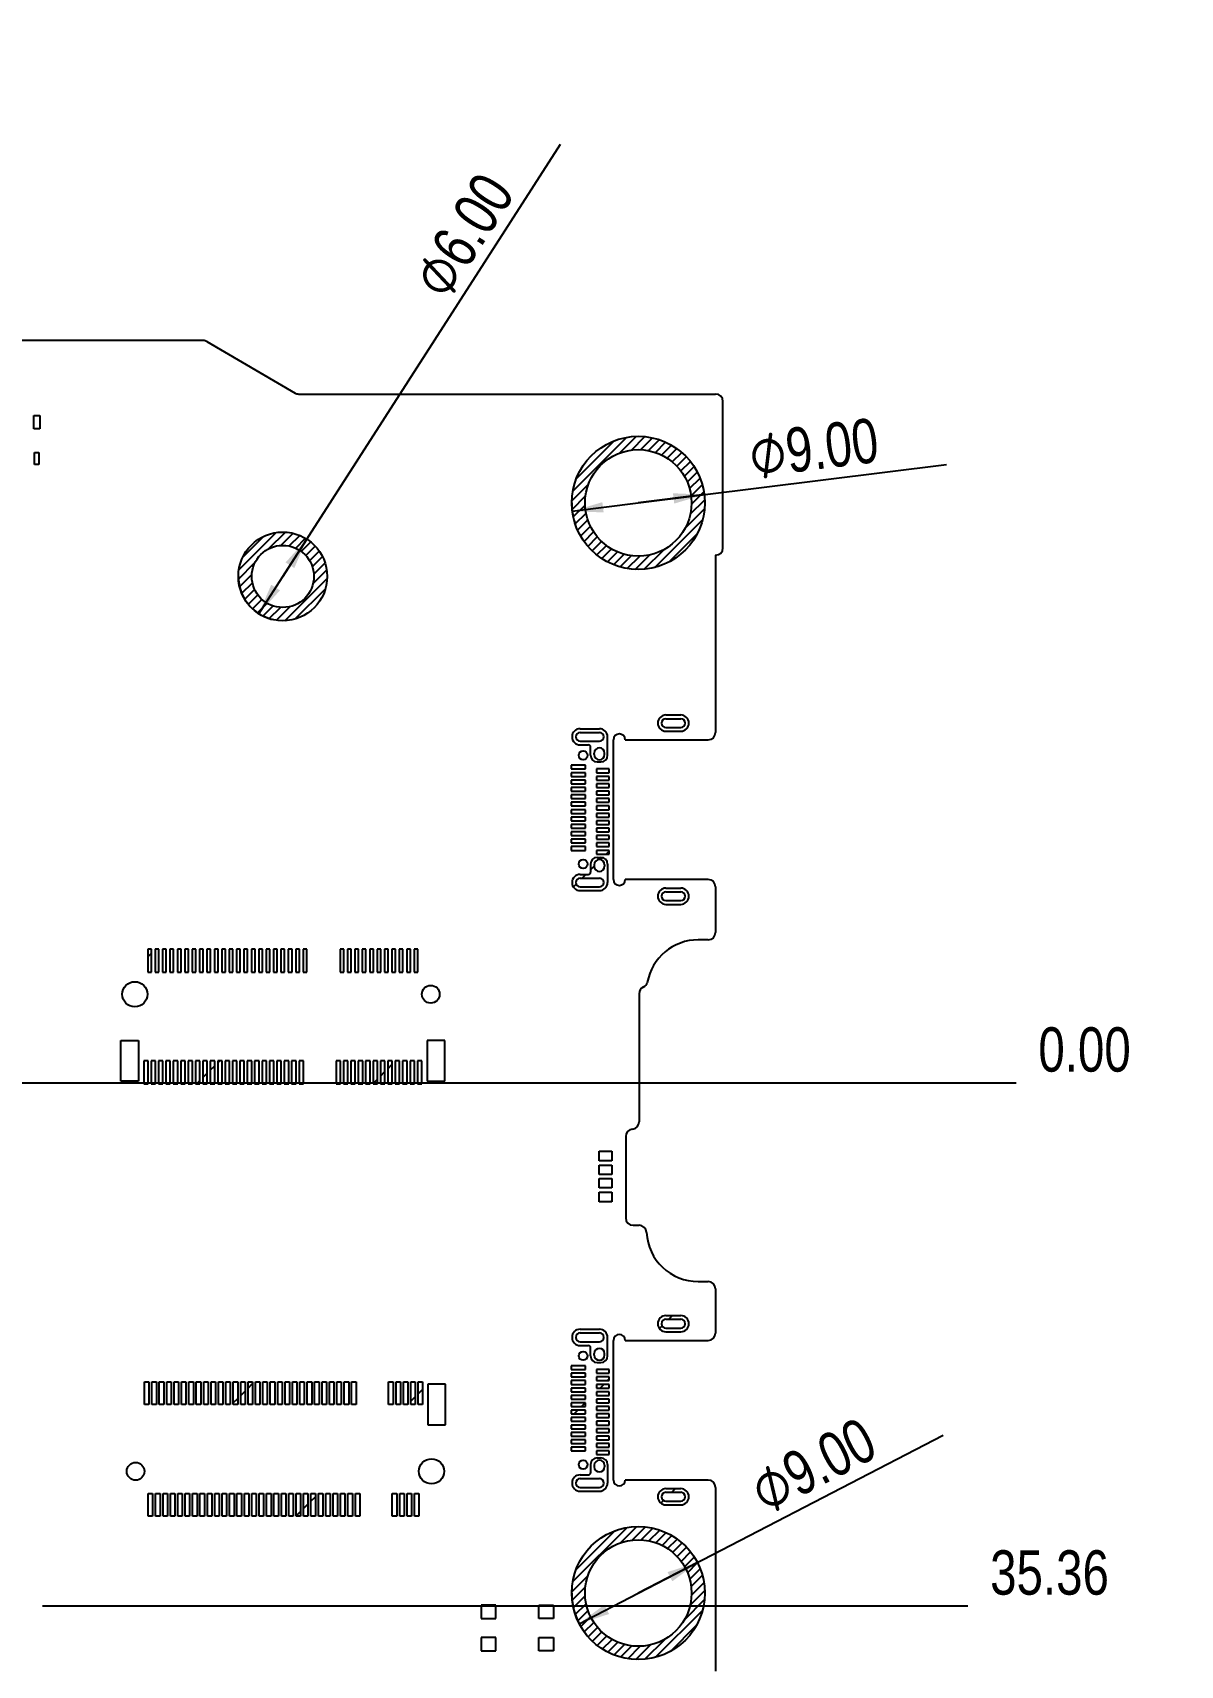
# Model space of a CAD drawing. Header units: millimetres. Extents: x 0 to 841, y 0 to 594.
# Drawn here: x 474.6 to 552.1, y 399.2 to 509.6 of the extents above; entities that cross this region are included whole.
import ezdxf

# ---------------------------------------------------------------- set-up
doc = ezdxf.new("R2010")
doc.units = ezdxf.units.MM
doc.header["$LTSCALE"] = 46.255
doc.layers.get('0').update_dxf_attribs({"linetype": 'CONTINUOUS'})
doc.layers.add('ASSEM_MEM', color=7, linetype='CONTINUOUS')
doc.styles.get("Standard").update_dxf_attribs({"font": 'txt', "width": 0.8})
doc.styles.add('TEXTSTYLE_3', font='symbol_asme.ttf')
doc.dimstyles.new('DIMSTYLE_1', dxfattribs={"dimtxt": 3, "dimasz": 2.1, "dimexe": 2, "dimexo": 1, "dimgap": 0.75, "dimtad": 0, "dimtih": 1, "dimtoh": 1, "dimzin": 0, "dimdsep": 46, "dimtxsty": 'STANDARD', "dimblk": '_FILLED', "dimblk1": '_FILLED', "dimblk2": '_FILLED', "dimcen": 0.09, "dimazin": 0, "dimtp": 0.01, "dimtm": 0.01, "dimtfac": 1, "dimtofl": 0, "dimtmove": 0, "dimatfit": 3, "dimldrblk": '_FILLED', "dimfxl": 1, "dimtolj": 1, "dimtzin": 0, "dimarcsym": 0})
doc.dimstyles.new('DIMSTYLE_2', dxfattribs={"dimtxt": 3, "dimasz": 2.1, "dimexe": 2, "dimexo": 1, "dimtad": 1, "dimzin": 0, "dimdsep": 46, "dimtxsty": 'STANDARD', "dimblk": '_FILLED', "dimblk1": '_FILLED', "dimblk2": '_FILLED', "dimcen": 0.09, "dimazin": 0, "dimtp": 0.01, "dimtm": 0.01, "dimtfac": 1, "dimtmove": 0, "dimatfit": 2, "dimldrblk": '_FILLED', "dimfxl": 1, "dimtolj": 1, "dimtzin": 0, "dimarcsym": 0})

# ---------------------------------------------------------------- blocks, each defined once
blk = doc.blocks.new('*D5')
at = {"color": 2, "linetype": 'CONTINUOUS'}
blk.add_line((413.82, 438.59), (541.04, 438.59), dxfattribs=at)
at = {"color": 2, "linetype": 'CONTINUOUS', "insert": (542.54, 442.34), "char_height": 3, "width": 9.6, "attachment_point": 1, "line_spacing_factor": 0.9}
blk.add_mtext('0.00', dxfattribs=at)
blk = doc.blocks.new('_FILLED')
at = {"color": 0, "linetype": 'BYBLOCK'}
blk.add_solid([(0, 0), (-1, 0.167), (-1, -0.167)], dxfattribs=at)
blk = doc.blocks.new('*D6')
at = {"color": 2, "linetype": 'CONTINUOUS'}
blk.add_line((475.23, 403.23), (537.78, 403.23), dxfattribs=at)
at = {"color": 2, "linetype": 'CONTINUOUS', "insert": (539.28, 406.98), "char_height": 3, "width": 12, "attachment_point": 1, "line_spacing_factor": 0.9}
blk.add_mtext('35.36', dxfattribs=at)
blk = doc.blocks.new('*D15')
at = {"color": 2, "linetype": 'CONTINUOUS'}
for p, q in [((515.5, 404.09), (536.1, 414.76)), ((519.5, 406.16), (515.5, 404.09)), ((511.5, 402.02), (515.5, 404.09))]:
    blk.add_line(p, q, dxfattribs=at)
at = {"color": 2, "linetype": 'CONTINUOUS', "xscale": 2.1, "yscale": 2.1, "zscale": 2.1}
for p, rotation in [((519.5, 406.16), 27.3834218243), ((511.5, 402.02), 207.3834218243)]:
    blk.add_blockref('_FILLED', p, dxfattribs=dict(at, rotation=rotation))
at = {"color": 2, "linetype": 'CONTINUOUS', "insert": (522.71, 412.05), "char_height": 3, "width": 19.7077, "attachment_point": 1, "rotation": 27.3834, "line_spacing_factor": 0.9, "style": 'TEXTSTYLE_3'}
blk.add_mtext('⌀\\ftxt;{\\W0.8;9.00}', dxfattribs=at)
blk = doc.blocks.new('*D16')
at = {"color": 2, "linetype": 'CONTINUOUS'}
for p, q in [((515.5, 477.79), (536.32, 480.38)), ((519.97, 478.35), (515.5, 477.79)), ((511.03, 477.23), (515.5, 477.79))]:
    blk.add_line(p, q, dxfattribs=at)
at = {"color": 2, "linetype": 'CONTINUOUS', "xscale": 2.1, "yscale": 2.1, "zscale": 2.1}
for p, rotation in [((519.97, 478.35), 7.0965687549), ((511.03, 477.23), 187.0965687549)]:
    blk.add_blockref('_FILLED', p, dxfattribs=dict(at, rotation=rotation))
at = {"color": 2, "linetype": 'CONTINUOUS', "insert": (522.82, 482.48), "char_height": 3, "width": 19.7077, "attachment_point": 1, "rotation": 7.0966, "line_spacing_factor": 0.9, "style": 'TEXTSTYLE_3'}
blk.add_mtext('⌀\\ftxt;{\\W0.8;9.00}', dxfattribs=at)
blk = doc.blocks.new('*D17')
at = {"color": 2, "linetype": 'CONTINUOUS'}
for p, q in [((491.47, 472.82), (510.25, 502.03)), ((493.09, 475.34), (491.47, 472.82)), ((489.85, 470.3), (491.47, 472.82))]:
    blk.add_line(p, q, dxfattribs=at)
at = {"color": 2, "linetype": 'CONTINUOUS', "xscale": 2.1, "yscale": 2.1, "zscale": 2.1}
for p, rotation in [((493.09, 475.34), 57.2612014944), ((489.85, 470.3), 237.2612014944)]:
    blk.add_blockref('_FILLED', p, dxfattribs=dict(at, rotation=rotation))
at = {"color": 2, "linetype": 'CONTINUOUS', "insert": (499.99, 493), "char_height": 3, "width": 19.7077, "attachment_point": 1, "rotation": 57.2612, "line_spacing_factor": 0.9, "style": 'TEXTSTYLE_3'}
blk.add_mtext('⌀\\ftxt;{\\W0.8;6.00}', dxfattribs=at)

msp = doc.modelspace()

# ---------------------------------------------------------------- linework, layer by layer
at = {"color": 2, "linetype": 'CONTINUOUS'}
for centre, radius, end in [((515.5, 477.79), 4.5, 199.62538), ((491.47, 472.82), 3, 255.69615), ((515.5, 404.09), 4.5, 219.91223)]:
    msp.add_arc(centre, radius, 180, end, dxfattribs=at)
at = {"layer": 'ASSEM_MEM', "color": 7, "linetype": 'CONTINUOUS'}
for p, q in [((486.085, 488.77), (416.557, 488.77)), ((486.337, 488.702), (492.303, 485.218)), ((492.555, 485.15), (520.72, 485.15)), ((521.22, 474.75), (521.22, 484.65)), ((520.72, 474.25), (520.72, 462.27)), ((513.82, 452.33), (513.82, 461.77)), ((514.62, 461.77), (520.22, 461.77)), ((520.22, 452.33), (514.62, 452.33)), ((520.72, 451.83), (520.72, 448.75)), ((520.22, 448.25), (519.555, 448.25)), ((515.55, 444.605), (515.55, 435.945)), ((514.65, 434.95), (514.65, 429.45)), ((515.15, 428.95), (515.56, 428.95)), ((519.555, 425.15), (520.22, 425.15)), ((520.72, 424.65), (520.72, 421.67)), ((513.82, 411.73), (513.82, 421.17)), ((514.62, 421.17), (520.22, 421.17)), ((520.22, 411.73), (514.62, 411.73)), ((520.72, 411.23), (520.72, 398.816))]:
    msp.add_line(p, q, dxfattribs=at)
at = {"layer": 'ASSEM_MEM', "color": 4, "linetype": 'CONTINUOUS'}
for p, q in [((474.64, 483.695), (475.04, 483.695)), ((474.64, 482.795), (474.64, 483.695)), ((475.04, 483.695), (475.04, 482.795)), ((475.04, 482.795), (474.64, 482.795)), ((474.69, 481.2), (474.99, 481.2)), ((474.69, 480.39), (474.69, 481.2)), ((474.99, 480.39), (474.69, 480.39)), ((474.99, 481.2), (474.99, 480.39)), ((511.57, 462.525), (512.87, 462.525)), ((517.37, 463.45), (518.37, 463.45)), ((517.37, 463.2), (518.37, 463.2)), ((517.37, 462.6), (518.37, 462.6)), ((511.57, 462.275), (512.87, 462.275)), ((511.57, 461.675), (512.87, 461.675)), ((511.57, 461.425), (512.12, 461.425)), ((513.42, 460.725), (513.42, 461.975)), ((517.37, 462.35), (518.37, 462.35)), ((512.27, 460.725), (512.27, 461.275)), ((512.52, 460.775), (512.52, 460.875)), ((512.72, 460.275), (512.97, 460.275)), ((513.22, 460.775), (513.22, 460.875)), ((511.92, 460.05), (510.97, 460.05)), ((510.97, 460.05), (510.97, 459.8)), ((510.97, 459.8), (511.92, 459.8)), ((511.92, 459.55), (510.97, 459.55)), ((510.97, 459.55), (510.97, 459.3)), ((510.97, 459.3), (511.92, 459.3)), ((511.92, 459.8), (511.92, 460.05)), ((511.92, 459.3), (511.92, 459.55)), ((513.52, 459.8), (512.67, 459.8)), ((512.67, 459.8), (512.67, 459.55)), ((512.67, 459.55), (513.52, 459.55)), ((513.52, 459.3), (512.67, 459.3)), ((512.67, 459.3), (512.67, 459.05)), ((513.52, 459.55), (513.52, 459.8)), ((513.52, 459.05), (513.52, 459.3)), ((511.92, 459.05), (510.97, 459.05)), ((510.97, 459.05), (510.97, 458.8)), ((510.97, 458.8), (511.92, 458.8)), ((511.92, 458.55), (510.97, 458.55)), ((510.97, 458.55), (510.97, 458.3)), ((510.97, 458.3), (511.92, 458.3)), ((511.92, 458.8), (511.92, 459.05)), ((511.92, 458.3), (511.92, 458.55)), ((512.67, 459.05), (513.52, 459.05)), ((513.52, 458.8), (512.67, 458.8)), ((512.67, 458.8), (512.67, 458.55)), ((512.67, 458.55), (513.52, 458.55)), ((513.52, 458.3), (512.67, 458.3)), ((512.67, 458.3), (512.67, 458.05)), ((513.52, 458.55), (513.52, 458.8)), ((513.52, 458.05), (513.52, 458.3)), ((511.92, 458.05), (510.97, 458.05)), ((510.97, 458.05), (510.97, 457.8)), ((510.97, 457.8), (511.92, 457.8)), ((511.92, 457.55), (510.97, 457.55)), ((510.97, 457.55), (510.97, 457.3)), ((510.97, 457.3), (511.92, 457.3)), ((511.92, 457.05), (510.97, 457.05)), ((510.97, 457.05), (510.97, 456.8)), ((511.92, 457.8), (511.92, 458.05)), ((511.92, 457.3), (511.92, 457.55)), ((511.92, 456.8), (511.92, 457.05)), ((512.67, 458.05), (513.52, 458.05)), ((513.52, 457.8), (512.67, 457.8)), ((512.67, 457.8), (512.67, 457.55)), ((512.67, 457.55), (513.52, 457.55)), ((513.52, 457.3), (512.67, 457.3)), ((512.67, 457.3), (512.67, 457.05)), ((512.67, 457.05), (513.52, 457.05)), ((513.52, 457.55), (513.52, 457.8)), ((513.52, 457.05), (513.52, 457.3)), ((510.97, 456.8), (511.92, 456.8)), ((511.92, 456.55), (510.97, 456.55)), ((510.97, 456.55), (510.97, 456.3)), ((510.97, 456.3), (511.92, 456.3)), ((511.92, 456.05), (510.97, 456.05)), ((510.97, 456.05), (510.97, 455.8)), ((511.92, 456.3), (511.92, 456.55)), ((511.92, 455.8), (511.92, 456.05)), ((513.52, 456.8), (512.67, 456.8)), ((512.67, 456.8), (512.67, 456.55)), ((512.67, 456.55), (513.52, 456.55)), ((513.52, 456.3), (512.67, 456.3)), ((512.67, 456.3), (512.67, 456.05)), ((512.67, 456.05), (513.52, 456.05)), ((513.52, 456.55), (513.52, 456.8)), ((513.52, 456.05), (513.52, 456.3)), ((510.97, 455.8), (511.92, 455.8)), ((511.92, 455.55), (510.97, 455.55)), ((510.97, 455.55), (510.97, 455.3)), ((510.97, 455.3), (511.92, 455.3)), ((511.92, 455.05), (510.97, 455.05)), ((510.97, 455.05), (510.97, 454.8)), ((510.97, 454.8), (511.92, 454.8)), ((511.92, 455.3), (511.92, 455.55)), ((511.92, 454.8), (511.92, 455.05)), ((513.52, 455.8), (512.67, 455.8)), ((512.67, 455.8), (512.67, 455.55)), ((512.67, 455.55), (513.52, 455.55)), ((513.52, 455.3), (512.67, 455.3)), ((512.67, 455.3), (512.67, 455.05)), ((512.67, 455.05), (513.52, 455.05)), ((513.52, 454.8), (512.67, 454.8)), ((512.67, 454.8), (512.67, 454.55)), ((513.52, 455.55), (513.52, 455.8)), ((513.52, 455.05), (513.52, 455.3)), ((513.52, 454.55), (513.52, 454.8)), ((511.92, 454.55), (510.97, 454.55)), ((510.97, 454.55), (510.97, 454.3)), ((510.97, 454.3), (511.92, 454.3)), ((511.92, 454.3), (511.92, 454.55)), ((512.67, 454.55), (513.52, 454.55)), ((513.52, 454.3), (512.67, 454.3)), ((512.67, 454.3), (512.67, 454.05)), ((512.67, 454.05), (513.52, 454.05)), ((512.72, 453.825), (512.97, 453.825)), ((513.52, 454.05), (513.52, 454.3)), ((511.57, 452.675), (512.12, 452.675)), ((512.27, 453.375), (512.27, 452.825)), ((512.52, 453.325), (512.52, 453.225)), ((513.22, 453.325), (513.22, 453.225)), ((513.42, 453.375), (513.42, 452.125)), ((511.57, 452.425), (512.87, 452.425)), ((511.57, 451.825), (512.87, 451.825)), ((511.57, 451.575), (512.87, 451.575)), ((517.37, 451.75), (518.37, 451.75)), ((517.37, 451.5), (518.37, 451.5)), ((517.37, 450.9), (518.37, 450.9)), ((517.37, 450.65), (518.37, 450.65)), ((482.595, 447.62), (482.345, 447.62)), ((482.345, 447.62), (482.345, 446.07)), ((482.595, 446.07), (482.595, 447.62)), ((483.095, 447.62), (482.845, 447.62)), ((482.845, 447.62), (482.845, 446.07)), ((483.095, 446.07), (483.095, 447.62)), ((483.595, 447.62), (483.345, 447.62)), ((483.345, 447.62), (483.345, 446.07)), ((483.595, 446.07), (483.595, 447.62)), ((484.095, 447.62), (483.845, 447.62)), ((483.845, 447.62), (483.845, 446.07)), ((484.095, 446.07), (484.095, 447.62)), ((484.595, 447.62), (484.345, 447.62)), ((484.345, 447.62), (484.345, 446.07)), ((484.595, 446.07), (484.595, 447.62)), ((485.095, 447.62), (484.845, 447.62)), ((484.845, 447.62), (484.845, 446.07)), ((485.095, 446.07), (485.095, 447.62)), ((485.595, 447.62), (485.345, 447.62)), ((485.345, 447.62), (485.345, 446.07)), ((485.595, 446.07), (485.595, 447.62)), ((486.095, 447.62), (485.845, 447.62)), ((485.845, 447.62), (485.845, 446.07)), ((486.095, 446.07), (486.095, 447.62)), ((486.595, 447.62), (486.345, 447.62)), ((486.345, 447.62), (486.345, 446.07)), ((486.595, 446.07), (486.595, 447.62)), ((487.095, 447.62), (486.845, 447.62)), ((486.845, 447.62), (486.845, 446.07)), ((487.095, 446.07), (487.095, 447.62)), ((487.595, 447.62), (487.345, 447.62)), ((487.345, 447.62), (487.345, 446.07)), ((487.595, 446.07), (487.595, 447.62)), ((488.095, 447.62), (487.845, 447.62)), ((487.845, 447.62), (487.845, 446.07)), ((488.095, 446.07), (488.095, 447.62)), ((488.595, 447.62), (488.345, 447.62)), ((488.345, 447.62), (488.345, 446.07)), ((488.595, 446.07), (488.595, 447.62)), ((489.095, 447.62), (488.845, 447.62)), ((488.845, 447.62), (488.845, 446.07)), ((489.095, 446.07), (489.095, 447.62)), ((489.595, 447.62), (489.345, 447.62)), ((489.345, 447.62), (489.345, 446.07)), ((489.595, 446.07), (489.595, 447.62)), ((490.095, 447.62), (489.845, 447.62)), ((489.845, 447.62), (489.845, 446.07)), ((490.095, 446.07), (490.095, 447.62)), ((490.595, 447.62), (490.345, 447.62)), ((490.345, 447.62), (490.345, 446.07)), ((490.595, 446.07), (490.595, 447.62)), ((491.095, 447.62), (490.845, 447.62)), ((490.845, 447.62), (490.845, 446.07)), ((491.095, 446.07), (491.095, 447.62)), ((491.595, 447.62), (491.345, 447.62)), ((491.345, 447.62), (491.345, 446.07)), ((491.595, 446.07), (491.595, 447.62)), ((492.095, 447.62), (491.845, 447.62)), ((491.845, 447.62), (491.845, 446.07)), ((492.095, 446.07), (492.095, 447.62)), ((492.595, 447.62), (492.345, 447.62)), ((492.345, 447.62), (492.345, 446.07)), ((492.595, 446.07), (492.595, 447.62)), ((493.095, 447.62), (492.845, 447.62)), ((492.845, 447.62), (492.845, 446.07)), ((493.095, 446.07), (493.095, 447.62)), ((495.595, 447.62), (495.345, 447.62)), ((495.345, 447.62), (495.345, 446.07)), ((495.595, 446.07), (495.595, 447.62)), ((496.095, 447.62), (495.845, 447.62)), ((495.845, 447.62), (495.845, 446.07)), ((496.095, 446.07), (496.095, 447.62)), ((496.595, 447.62), (496.345, 447.62)), ((496.345, 447.62), (496.345, 446.07)), ((496.595, 446.07), (496.595, 447.62)), ((497.095, 447.62), (496.845, 447.62)), ((496.845, 447.62), (496.845, 446.07)), ((497.095, 446.07), (497.095, 447.62)), ((497.595, 447.62), (497.345, 447.62)), ((497.345, 447.62), (497.345, 446.07)), ((497.595, 446.07), (497.595, 447.62)), ((498.095, 447.62), (497.845, 447.62)), ((497.845, 447.62), (497.845, 446.07)), ((498.095, 446.07), (498.095, 447.62)), ((498.595, 447.62), (498.345, 447.62)), ((498.345, 447.62), (498.345, 446.07)), ((498.595, 446.07), (498.595, 447.62)), ((499.095, 447.62), (498.845, 447.62)), ((498.845, 447.62), (498.845, 446.07)), ((499.095, 446.07), (499.095, 447.62)), ((499.595, 447.62), (499.345, 447.62)), ((499.345, 447.62), (499.345, 446.07)), ((499.595, 446.07), (499.595, 447.62)), ((500.095, 447.62), (499.845, 447.62)), ((499.845, 447.62), (499.845, 446.07)), ((500.095, 446.07), (500.095, 447.62)), ((500.595, 447.62), (500.345, 447.62)), ((500.345, 447.62), (500.345, 446.07)), ((500.595, 446.07), (500.595, 447.62)), ((482.345, 446.07), (482.595, 446.07)), ((482.845, 446.07), (483.095, 446.07)), ((483.345, 446.07), (483.595, 446.07)), ((483.845, 446.07), (484.095, 446.07)), ((484.345, 446.07), (484.595, 446.07)), ((484.845, 446.07), (485.095, 446.07)), ((485.345, 446.07), (485.595, 446.07)), ((485.845, 446.07), (486.095, 446.07)), ((486.345, 446.07), (486.595, 446.07)), ((486.845, 446.07), (487.095, 446.07)), ((487.345, 446.07), (487.595, 446.07)), ((487.845, 446.07), (488.095, 446.07)), ((488.345, 446.07), (488.595, 446.07)), ((488.845, 446.07), (489.095, 446.07)), ((489.345, 446.07), (489.595, 446.07)), ((489.845, 446.07), (490.095, 446.07)), ((490.345, 446.07), (490.595, 446.07)), ((490.845, 446.07), (491.095, 446.07)), ((491.345, 446.07), (491.595, 446.07)), ((491.845, 446.07), (492.095, 446.07)), ((492.345, 446.07), (492.595, 446.07)), ((492.845, 446.07), (493.095, 446.07)), ((495.345, 446.07), (495.595, 446.07)), ((495.845, 446.07), (496.095, 446.07)), ((496.345, 446.07), (496.595, 446.07)), ((496.845, 446.07), (497.095, 446.07)), ((497.345, 446.07), (497.595, 446.07)), ((497.845, 446.07), (498.095, 446.07)), ((498.345, 446.07), (498.595, 446.07)), ((498.845, 446.07), (499.095, 446.07)), ((499.345, 446.07), (499.595, 446.07)), ((499.845, 446.07), (500.095, 446.07)), ((500.345, 446.07), (500.595, 446.07)), ((480.52, 441.445), (481.72, 441.445)), ((480.52, 438.695), (480.52, 441.445)), ((481.72, 441.445), (481.72, 438.695)), ((502.42, 441.445), (501.22, 441.445)), ((501.22, 441.445), (501.22, 438.695)), ((502.42, 438.695), (502.42, 441.445)), ((482.37, 440.07), (482.07, 440.07)), ((482.07, 440.07), (482.07, 438.52)), ((482.37, 438.52), (482.37, 440.07)), ((482.87, 440.07), (482.57, 440.07)), ((482.57, 440.07), (482.57, 438.52)), ((482.87, 438.52), (482.87, 440.07)), ((483.37, 440.07), (483.07, 440.07)), ((483.07, 440.07), (483.07, 438.52)), ((483.37, 438.52), (483.37, 440.07)), ((483.87, 440.07), (483.57, 440.07)), ((483.57, 440.07), (483.57, 438.52)), ((483.87, 438.52), (483.87, 440.07)), ((484.37, 440.07), (484.07, 440.07)), ((484.07, 440.07), (484.07, 438.52)), ((484.37, 438.52), (484.37, 440.07)), ((484.87, 440.07), (484.57, 440.07)), ((484.57, 440.07), (484.57, 438.52)), ((484.87, 438.52), (484.87, 440.07)), ((485.37, 440.07), (485.07, 440.07)), ((485.07, 440.07), (485.07, 438.52)), ((485.37, 438.52), (485.37, 440.07)), ((485.87, 440.07), (485.57, 440.07)), ((485.57, 440.07), (485.57, 438.52)), ((485.87, 438.52), (485.87, 440.07)), ((486.37, 440.07), (486.07, 440.07)), ((486.07, 440.07), (486.07, 438.52)), ((486.37, 438.52), (486.37, 440.07)), ((486.87, 440.07), (486.57, 440.07)), ((486.57, 440.07), (486.57, 438.52)), ((486.87, 438.52), (486.87, 440.07)), ((487.37, 440.07), (487.07, 440.07)), ((487.07, 440.07), (487.07, 438.52)), ((487.37, 438.52), (487.37, 440.07)), ((487.87, 440.07), (487.57, 440.07)), ((487.57, 440.07), (487.57, 438.52)), ((487.87, 438.52), (487.87, 440.07)), ((488.37, 440.07), (488.07, 440.07)), ((488.07, 440.07), (488.07, 438.52)), ((488.37, 438.52), (488.37, 440.07)), ((488.87, 440.07), (488.57, 440.07)), ((488.57, 440.07), (488.57, 438.52)), ((488.87, 438.52), (488.87, 440.07)), ((489.37, 440.07), (489.07, 440.07)), ((489.07, 440.07), (489.07, 438.52)), ((489.37, 438.52), (489.37, 440.07)), ((489.87, 440.07), (489.57, 440.07)), ((489.57, 440.07), (489.57, 438.52)), ((489.87, 438.52), (489.87, 440.07)), ((490.37, 440.07), (490.07, 440.07)), ((490.07, 440.07), (490.07, 438.52)), ((490.37, 438.52), (490.37, 440.07)), ((490.87, 440.07), (490.57, 440.07)), ((490.57, 440.07), (490.57, 438.52)), ((490.87, 438.52), (490.87, 440.07)), ((491.37, 440.07), (491.07, 440.07)), ((491.07, 440.07), (491.07, 438.52)), ((491.37, 438.52), (491.37, 440.07)), ((491.87, 440.07), (491.57, 440.07)), ((491.57, 440.07), (491.57, 438.52)), ((491.87, 438.52), (491.87, 440.07)), ((492.37, 440.07), (492.07, 440.07)), ((492.07, 440.07), (492.07, 438.52)), ((492.37, 438.52), (492.37, 440.07)), ((492.87, 440.07), (492.57, 440.07)), ((492.57, 440.07), (492.57, 438.52)), ((492.87, 438.52), (492.87, 440.07)), ((495.37, 440.07), (495.07, 440.07)), ((495.07, 440.07), (495.07, 438.52)), ((495.37, 438.52), (495.37, 440.07)), ((495.87, 440.07), (495.57, 440.07)), ((495.57, 440.07), (495.57, 438.52)), ((495.87, 438.52), (495.87, 440.07)), ((496.37, 440.07), (496.07, 440.07)), ((496.07, 440.07), (496.07, 438.52)), ((496.37, 438.52), (496.37, 440.07)), ((496.87, 440.07), (496.57, 440.07)), ((496.57, 440.07), (496.57, 438.52)), ((496.87, 438.52), (496.87, 440.07)), ((497.37, 440.07), (497.07, 440.07)), ((497.07, 440.07), (497.07, 438.52)), ((497.37, 438.52), (497.37, 440.07)), ((497.87, 440.07), (497.57, 440.07)), ((497.57, 440.07), (497.57, 438.52)), ((497.87, 438.52), (497.87, 440.07)), ((498.37, 440.07), (498.07, 440.07)), ((498.07, 440.07), (498.07, 438.52)), ((498.37, 438.52), (498.37, 440.07)), ((498.87, 440.07), (498.57, 440.07)), ((498.57, 440.07), (498.57, 438.52)), ((498.87, 438.52), (498.87, 440.07)), ((499.37, 440.07), (499.07, 440.07)), ((499.07, 440.07), (499.07, 438.52)), ((499.37, 438.52), (499.37, 440.07)), ((499.87, 440.07), (499.57, 440.07)), ((499.57, 440.07), (499.57, 438.52)), ((499.87, 438.52), (499.87, 440.07)), ((500.37, 440.07), (500.07, 440.07)), ((500.07, 440.07), (500.07, 438.52)), ((500.37, 438.52), (500.37, 440.07)), ((500.87, 440.07), (500.57, 440.07)), ((500.57, 440.07), (500.57, 438.52)), ((500.87, 438.52), (500.87, 440.07)), ((481.72, 438.695), (480.52, 438.695)), ((482.07, 438.52), (482.37, 438.52)), ((482.57, 438.52), (482.87, 438.52)), ((483.07, 438.52), (483.37, 438.52)), ((483.57, 438.52), (483.87, 438.52)), ((484.07, 438.52), (484.37, 438.52)), ((484.57, 438.52), (484.87, 438.52)), ((485.07, 438.52), (485.37, 438.52)), ((485.57, 438.52), (485.87, 438.52)), ((486.07, 438.52), (486.37, 438.52)), ((486.57, 438.52), (486.87, 438.52)), ((487.07, 438.52), (487.37, 438.52)), ((487.57, 438.52), (487.87, 438.52)), ((488.07, 438.52), (488.37, 438.52)), ((488.57, 438.52), (488.87, 438.52)), ((489.07, 438.52), (489.37, 438.52)), ((489.57, 438.52), (489.87, 438.52)), ((490.07, 438.52), (490.37, 438.52)), ((490.57, 438.52), (490.87, 438.52)), ((491.07, 438.52), (491.37, 438.52)), ((491.57, 438.52), (491.87, 438.52)), ((492.07, 438.52), (492.37, 438.52)), ((492.57, 438.52), (492.87, 438.52)), ((495.07, 438.52), (495.37, 438.52)), ((495.57, 438.52), (495.87, 438.52)), ((496.07, 438.52), (496.37, 438.52)), ((496.57, 438.52), (496.87, 438.52)), ((497.07, 438.52), (497.37, 438.52)), ((497.57, 438.52), (497.87, 438.52)), ((498.07, 438.52), (498.37, 438.52)), ((498.57, 438.52), (498.87, 438.52)), ((499.07, 438.52), (499.37, 438.52)), ((499.57, 438.52), (499.87, 438.52)), ((500.07, 438.52), (500.37, 438.52)), ((500.57, 438.52), (500.87, 438.52)), ((501.22, 438.695), (502.42, 438.695)), ((512.85, 433.955), (513.7, 433.955)), ((512.85, 433.305), (512.85, 433.955)), ((513.7, 433.955), (513.7, 433.305)), ((513.7, 433.305), (512.85, 433.305)), ((512.85, 433.025), (513.7, 433.025)), ((512.85, 432.375), (512.85, 433.025)), ((513.7, 433.025), (513.7, 432.375)), ((513.7, 432.375), (512.85, 432.375)), ((512.85, 432.125), (513.7, 432.125)), ((512.85, 431.475), (512.85, 432.125)), ((513.7, 432.125), (513.7, 431.475)), ((513.7, 431.475), (512.85, 431.475)), ((512.85, 431.195), (513.7, 431.195)), ((512.85, 430.545), (512.85, 431.195)), ((513.7, 430.545), (512.85, 430.545)), ((513.7, 431.195), (513.7, 430.545)), ((517.37, 422.85), (518.37, 422.85)), ((511.57, 421.925), (512.87, 421.925)), ((511.57, 421.675), (512.87, 421.675)), ((517.37, 422.6), (518.37, 422.6)), ((517.37, 422), (518.37, 422)), ((517.37, 421.75), (518.37, 421.75)), ((511.57, 421.075), (512.87, 421.075)), ((511.57, 420.825), (512.12, 420.825)), ((512.27, 420.125), (512.27, 420.675)), ((513.42, 420.125), (513.42, 421.375)), ((511.92, 419.45), (510.97, 419.45)), ((510.97, 419.45), (510.97, 419.2)), ((511.92, 419.2), (511.92, 419.45)), ((512.52, 420.175), (512.52, 420.275)), ((512.72, 419.675), (512.97, 419.675)), ((513.22, 420.175), (513.22, 420.275)), ((482.125, 418.38), (482.425, 418.38)), ((482.125, 416.83), (482.125, 418.38)), ((482.425, 418.38), (482.425, 416.83)), ((482.625, 418.38), (482.925, 418.38)), ((482.625, 416.83), (482.625, 418.38)), ((482.925, 418.38), (482.925, 416.83)), ((483.125, 418.38), (483.425, 418.38)), ((483.125, 416.83), (483.125, 418.38)), ((483.425, 418.38), (483.425, 416.83)), ((483.625, 418.38), (483.925, 418.38)), ((483.625, 416.83), (483.625, 418.38)), ((483.925, 418.38), (483.925, 416.83)), ((484.125, 418.38), (484.425, 418.38)), ((484.125, 416.83), (484.125, 418.38)), ((484.425, 418.38), (484.425, 416.83)), ((484.625, 418.38), (484.925, 418.38)), ((484.625, 416.83), (484.625, 418.38)), ((484.925, 418.38), (484.925, 416.83)), ((485.125, 418.38), (485.425, 418.38)), ((485.125, 416.83), (485.125, 418.38)), ((485.425, 418.38), (485.425, 416.83)), ((485.625, 418.38), (485.925, 418.38)), ((485.625, 416.83), (485.625, 418.38)), ((485.925, 418.38), (485.925, 416.83)), ((486.125, 418.38), (486.425, 418.38)), ((486.125, 416.83), (486.125, 418.38)), ((486.425, 418.38), (486.425, 416.83)), ((486.625, 418.38), (486.925, 418.38)), ((486.625, 416.83), (486.625, 418.38)), ((486.925, 418.38), (486.925, 416.83)), ((487.125, 418.38), (487.425, 418.38)), ((487.125, 416.83), (487.125, 418.38)), ((487.425, 418.38), (487.425, 416.83)), ((487.625, 418.38), (487.925, 418.38)), ((487.625, 416.83), (487.625, 418.38)), ((487.925, 418.38), (487.925, 416.83)), ((488.125, 418.38), (488.425, 418.38)), ((488.125, 416.83), (488.125, 418.38)), ((488.425, 418.38), (488.425, 416.83)), ((488.625, 418.38), (488.925, 418.38)), ((488.625, 416.83), (488.625, 418.38)), ((488.925, 418.38), (488.925, 416.83)), ((489.125, 418.38), (489.425, 418.38)), ((489.125, 416.83), (489.125, 418.38)), ((489.425, 418.38), (489.425, 416.83)), ((489.625, 418.38), (489.925, 418.38)), ((489.625, 416.83), (489.625, 418.38)), ((489.925, 418.38), (489.925, 416.83)), ((490.125, 418.38), (490.425, 418.38)), ((490.125, 416.83), (490.125, 418.38)), ((490.425, 418.38), (490.425, 416.83)), ((490.625, 418.38), (490.925, 418.38)), ((490.625, 416.83), (490.625, 418.38)), ((490.925, 418.38), (490.925, 416.83)), ((491.125, 418.38), (491.425, 418.38)), ((491.125, 416.83), (491.125, 418.38)), ((491.425, 418.38), (491.425, 416.83)), ((491.625, 418.38), (491.925, 418.38)), ((491.625, 416.83), (491.625, 418.38)), ((491.925, 418.38), (491.925, 416.83)), ((492.125, 418.38), (492.425, 418.38)), ((492.125, 416.83), (492.125, 418.38)), ((492.425, 418.38), (492.425, 416.83)), ((492.625, 418.38), (492.925, 418.38)), ((492.625, 416.83), (492.625, 418.38)), ((492.925, 418.38), (492.925, 416.83)), ((493.125, 418.38), (493.425, 418.38)), ((493.125, 416.83), (493.125, 418.38)), ((493.425, 418.38), (493.425, 416.83)), ((493.625, 418.38), (493.925, 418.38)), ((493.625, 416.83), (493.625, 418.38)), ((493.925, 418.38), (493.925, 416.83)), ((494.125, 418.38), (494.425, 418.38)), ((494.125, 416.83), (494.125, 418.38)), ((494.425, 418.38), (494.425, 416.83)), ((494.625, 418.38), (494.925, 418.38)), ((494.625, 416.83), (494.625, 418.38)), ((494.925, 418.38), (494.925, 416.83)), ((495.125, 418.38), (495.425, 418.38)), ((495.125, 416.83), (495.125, 418.38)), ((495.425, 418.38), (495.425, 416.83)), ((495.625, 418.38), (495.925, 418.38)), ((495.625, 416.83), (495.625, 418.38)), ((495.925, 418.38), (495.925, 416.83)), ((496.125, 418.38), (496.425, 418.38)), ((496.125, 416.83), (496.125, 418.38)), ((496.425, 418.38), (496.425, 416.83)), ((498.625, 418.38), (498.925, 418.38)), ((498.625, 416.83), (498.625, 418.38)), ((498.925, 418.38), (498.925, 416.83)), ((499.125, 418.38), (499.425, 418.38)), ((499.125, 416.83), (499.125, 418.38)), ((499.425, 418.38), (499.425, 416.83)), ((499.625, 418.38), (499.925, 418.38)), ((499.625, 416.83), (499.625, 418.38)), ((499.925, 418.38), (499.925, 416.83)), ((500.125, 418.38), (500.425, 418.38)), ((500.125, 416.83), (500.125, 418.38)), ((500.425, 418.38), (500.425, 416.83)), ((500.625, 418.38), (500.925, 418.38)), ((500.625, 416.83), (500.625, 418.38)), ((500.925, 418.38), (500.925, 416.83)), ((510.97, 419.2), (511.92, 419.2)), ((511.92, 418.95), (510.97, 418.95)), ((510.97, 418.95), (510.97, 418.7)), ((510.97, 418.7), (511.92, 418.7)), ((511.92, 418.45), (510.97, 418.45)), ((510.97, 418.45), (510.97, 418.2)), ((511.92, 418.7), (511.92, 418.95)), ((511.92, 418.2), (511.92, 418.45)), ((513.52, 419.2), (512.67, 419.2)), ((512.67, 419.2), (512.67, 418.95)), ((512.67, 418.95), (513.52, 418.95)), ((513.52, 418.7), (512.67, 418.7)), ((512.67, 418.7), (512.67, 418.45)), ((512.67, 418.45), (513.52, 418.45)), ((513.52, 418.95), (513.52, 419.2)), ((513.52, 418.45), (513.52, 418.7)), ((502.475, 418.205), (501.275, 418.205)), ((501.275, 418.205), (501.275, 415.455)), ((502.475, 415.455), (502.475, 418.205)), ((510.97, 418.2), (511.92, 418.2)), ((511.92, 417.95), (510.97, 417.95)), ((510.97, 417.95), (510.97, 417.7)), ((510.97, 417.7), (511.92, 417.7)), ((511.92, 417.45), (510.97, 417.45)), ((510.97, 417.45), (510.97, 417.2)), ((511.92, 417.7), (511.92, 417.95)), ((511.92, 417.2), (511.92, 417.45)), ((513.52, 418.2), (512.67, 418.2)), ((512.67, 418.2), (512.67, 417.95)), ((512.67, 417.95), (513.52, 417.95)), ((513.52, 417.7), (512.67, 417.7)), ((512.67, 417.7), (512.67, 417.45)), ((512.67, 417.45), (513.52, 417.45)), ((513.52, 417.95), (513.52, 418.2)), ((513.52, 417.45), (513.52, 417.7)), ((482.425, 416.83), (482.125, 416.83)), ((482.925, 416.83), (482.625, 416.83)), ((483.425, 416.83), (483.125, 416.83)), ((483.925, 416.83), (483.625, 416.83)), ((484.425, 416.83), (484.125, 416.83)), ((484.925, 416.83), (484.625, 416.83)), ((485.425, 416.83), (485.125, 416.83)), ((485.925, 416.83), (485.625, 416.83)), ((486.425, 416.83), (486.125, 416.83)), ((486.925, 416.83), (486.625, 416.83)), ((487.425, 416.83), (487.125, 416.83)), ((487.925, 416.83), (487.625, 416.83)), ((488.425, 416.83), (488.125, 416.83)), ((488.925, 416.83), (488.625, 416.83)), ((489.425, 416.83), (489.125, 416.83)), ((489.925, 416.83), (489.625, 416.83)), ((490.425, 416.83), (490.125, 416.83)), ((490.925, 416.83), (490.625, 416.83)), ((491.425, 416.83), (491.125, 416.83)), ((491.925, 416.83), (491.625, 416.83)), ((492.425, 416.83), (492.125, 416.83)), ((492.925, 416.83), (492.625, 416.83)), ((493.425, 416.83), (493.125, 416.83)), ((493.925, 416.83), (493.625, 416.83)), ((494.425, 416.83), (494.125, 416.83)), ((494.925, 416.83), (494.625, 416.83)), ((495.425, 416.83), (495.125, 416.83)), ((495.925, 416.83), (495.625, 416.83)), ((496.425, 416.83), (496.125, 416.83)), ((498.925, 416.83), (498.625, 416.83)), ((499.425, 416.83), (499.125, 416.83)), ((499.925, 416.83), (499.625, 416.83)), ((500.425, 416.83), (500.125, 416.83)), ((500.925, 416.83), (500.625, 416.83)), ((510.97, 417.2), (511.92, 417.2)), ((511.92, 416.95), (510.97, 416.95)), ((510.97, 416.95), (510.97, 416.7)), ((510.97, 416.7), (511.92, 416.7)), ((511.92, 416.45), (510.97, 416.45)), ((510.97, 416.45), (510.97, 416.2)), ((510.97, 416.2), (511.92, 416.2)), ((511.92, 416.7), (511.92, 416.95)), ((511.92, 416.2), (511.92, 416.45)), ((513.52, 417.2), (512.67, 417.2)), ((512.67, 417.2), (512.67, 416.95)), ((512.67, 416.95), (513.52, 416.95)), ((513.52, 416.7), (512.67, 416.7)), ((512.67, 416.7), (512.67, 416.45)), ((512.67, 416.45), (513.52, 416.45)), ((513.52, 416.2), (512.67, 416.2)), ((512.67, 416.2), (512.67, 415.95)), ((513.52, 416.95), (513.52, 417.2)), ((513.52, 416.45), (513.52, 416.7)), ((513.52, 415.95), (513.52, 416.2)), ((501.275, 415.455), (502.475, 415.455)), ((511.92, 415.95), (510.97, 415.95)), ((510.97, 415.95), (510.97, 415.7)), ((510.97, 415.7), (511.92, 415.7)), ((511.92, 415.45), (510.97, 415.45)), ((510.97, 415.45), (510.97, 415.2)), ((510.97, 415.2), (511.92, 415.2)), ((511.92, 415.7), (511.92, 415.95)), ((511.92, 415.2), (511.92, 415.45)), ((512.67, 415.95), (513.52, 415.95)), ((513.52, 415.7), (512.67, 415.7)), ((512.67, 415.7), (512.67, 415.45)), ((512.67, 415.45), (513.52, 415.45)), ((513.52, 415.2), (512.67, 415.2)), ((512.67, 415.2), (512.67, 414.95)), ((513.52, 415.45), (513.52, 415.7)), ((513.52, 414.95), (513.52, 415.2)), ((511.92, 414.95), (510.97, 414.95)), ((510.97, 414.95), (510.97, 414.7)), ((510.97, 414.7), (511.92, 414.7)), ((511.92, 414.45), (510.97, 414.45)), ((510.97, 414.45), (510.97, 414.2)), ((510.97, 414.2), (511.92, 414.2)), ((511.92, 413.95), (510.97, 413.95)), ((510.97, 413.95), (510.97, 413.7)), ((511.92, 414.7), (511.92, 414.95)), ((511.92, 414.2), (511.92, 414.45)), ((511.92, 413.7), (511.92, 413.95)), ((512.67, 414.95), (513.52, 414.95)), ((513.52, 414.7), (512.67, 414.7)), ((512.67, 414.7), (512.67, 414.45)), ((512.67, 414.45), (513.52, 414.45)), ((513.52, 414.2), (512.67, 414.2)), ((512.67, 414.2), (512.67, 413.95)), ((512.67, 413.95), (513.52, 413.95)), ((513.52, 414.45), (513.52, 414.7)), ((513.52, 413.95), (513.52, 414.2)), ((510.97, 413.7), (511.92, 413.7)), ((513.52, 413.7), (512.67, 413.7)), ((512.67, 413.7), (512.67, 413.45)), ((512.67, 413.45), (513.52, 413.45)), ((512.72, 413.225), (512.97, 413.225)), ((513.52, 413.45), (513.52, 413.7)), ((511.57, 412.075), (512.12, 412.075)), ((511.57, 411.825), (512.87, 411.825)), ((512.27, 412.775), (512.27, 412.225)), ((512.52, 412.725), (512.52, 412.625)), ((513.22, 412.725), (513.22, 412.625)), ((513.42, 412.775), (513.42, 411.525)), ((482.375, 410.83), (482.675, 410.83)), ((482.375, 409.28), (482.375, 410.83)), ((482.675, 410.83), (482.675, 409.28)), ((482.875, 410.83), (483.175, 410.83)), ((482.875, 409.28), (482.875, 410.83)), ((483.175, 410.83), (483.175, 409.28)), ((483.375, 410.83), (483.675, 410.83)), ((483.375, 409.28), (483.375, 410.83)), ((483.675, 410.83), (483.675, 409.28)), ((483.875, 410.83), (484.175, 410.83)), ((483.875, 409.28), (483.875, 410.83)), ((484.175, 410.83), (484.175, 409.28)), ((484.375, 410.83), (484.675, 410.83)), ((484.375, 409.28), (484.375, 410.83)), ((484.675, 410.83), (484.675, 409.28)), ((484.875, 410.83), (485.175, 410.83)), ((484.875, 409.28), (484.875, 410.83)), ((485.175, 410.83), (485.175, 409.28)), ((485.375, 410.83), (485.675, 410.83)), ((485.375, 409.28), (485.375, 410.83)), ((485.675, 410.83), (485.675, 409.28)), ((485.875, 410.83), (486.175, 410.83)), ((485.875, 409.28), (485.875, 410.83)), ((486.175, 410.83), (486.175, 409.28)), ((486.375, 410.83), (486.675, 410.83)), ((486.375, 409.28), (486.375, 410.83)), ((486.675, 410.83), (486.675, 409.28)), ((486.875, 410.83), (487.175, 410.83)), ((486.875, 409.28), (486.875, 410.83)), ((487.175, 410.83), (487.175, 409.28)), ((487.375, 410.83), (487.675, 410.83)), ((487.375, 409.28), (487.375, 410.83)), ((487.675, 410.83), (487.675, 409.28)), ((487.875, 410.83), (488.175, 410.83)), ((487.875, 409.28), (487.875, 410.83)), ((488.175, 410.83), (488.175, 409.28)), ((488.375, 410.83), (488.675, 410.83)), ((488.375, 409.28), (488.375, 410.83)), ((488.675, 410.83), (488.675, 409.28)), ((488.875, 410.83), (489.175, 410.83)), ((488.875, 409.28), (488.875, 410.83)), ((489.175, 410.83), (489.175, 409.28)), ((489.375, 410.83), (489.675, 410.83)), ((489.375, 409.28), (489.375, 410.83)), ((489.675, 410.83), (489.675, 409.28)), ((489.875, 410.83), (490.175, 410.83)), ((489.875, 409.28), (489.875, 410.83)), ((490.175, 410.83), (490.175, 409.28)), ((490.375, 410.83), (490.675, 410.83)), ((490.375, 409.28), (490.375, 410.83)), ((490.675, 410.83), (490.675, 409.28)), ((490.875, 410.83), (491.175, 410.83)), ((490.875, 409.28), (490.875, 410.83)), ((491.175, 410.83), (491.175, 409.28)), ((491.375, 410.83), (491.675, 410.83)), ((491.375, 409.28), (491.375, 410.83)), ((491.675, 410.83), (491.675, 409.28)), ((491.875, 410.83), (492.175, 410.83)), ((491.875, 409.28), (491.875, 410.83)), ((492.175, 410.83), (492.175, 409.28)), ((492.375, 410.83), (492.675, 410.83)), ((492.375, 409.28), (492.375, 410.83)), ((492.675, 410.83), (492.675, 409.28)), ((492.875, 410.83), (493.175, 410.83)), ((492.875, 409.28), (492.875, 410.83)), ((493.175, 410.83), (493.175, 409.28)), ((493.375, 410.83), (493.675, 410.83)), ((493.375, 409.28), (493.375, 410.83)), ((493.675, 410.83), (493.675, 409.28)), ((493.875, 410.83), (494.175, 410.83)), ((493.875, 409.28), (493.875, 410.83)), ((494.175, 410.83), (494.175, 409.28)), ((494.375, 410.83), (494.675, 410.83)), ((494.375, 409.28), (494.375, 410.83)), ((494.675, 410.83), (494.675, 409.28)), ((494.875, 410.83), (495.175, 410.83)), ((494.875, 409.28), (494.875, 410.83)), ((495.175, 410.83), (495.175, 409.28)), ((495.375, 410.83), (495.675, 410.83)), ((495.375, 409.28), (495.375, 410.83)), ((495.675, 410.83), (495.675, 409.28)), ((495.875, 410.83), (496.175, 410.83)), ((495.875, 409.28), (495.875, 410.83)), ((496.175, 410.83), (496.175, 409.28)), ((496.375, 410.83), (496.675, 410.83)), ((496.375, 409.28), (496.375, 410.83)), ((496.675, 410.83), (496.675, 409.28)), ((498.875, 410.83), (499.175, 410.83)), ((498.875, 409.28), (498.875, 410.83)), ((499.175, 410.83), (499.175, 409.28)), ((499.375, 410.83), (499.675, 410.83)), ((499.375, 409.28), (499.375, 410.83)), ((499.675, 410.83), (499.675, 409.28)), ((499.875, 410.83), (500.175, 410.83)), ((499.875, 409.28), (499.875, 410.83)), ((500.175, 410.83), (500.175, 409.28)), ((500.375, 410.83), (500.675, 410.83)), ((500.375, 409.28), (500.375, 410.83)), ((500.675, 410.83), (500.675, 409.28)), ((511.57, 411.225), (512.87, 411.225)), ((511.57, 410.975), (512.87, 410.975)), ((517.37, 411.15), (518.37, 411.15)), ((517.37, 410.9), (518.37, 410.9)), ((517.37, 410.3), (518.37, 410.3)), ((517.37, 410.05), (518.37, 410.05)), ((482.675, 409.28), (482.375, 409.28)), ((483.175, 409.28), (482.875, 409.28)), ((483.675, 409.28), (483.375, 409.28)), ((484.175, 409.28), (483.875, 409.28)), ((484.675, 409.28), (484.375, 409.28)), ((485.175, 409.28), (484.875, 409.28)), ((485.675, 409.28), (485.375, 409.28)), ((486.175, 409.28), (485.875, 409.28)), ((486.675, 409.28), (486.375, 409.28)), ((487.175, 409.28), (486.875, 409.28)), ((487.675, 409.28), (487.375, 409.28)), ((488.175, 409.28), (487.875, 409.28)), ((488.675, 409.28), (488.375, 409.28)), ((489.175, 409.28), (488.875, 409.28)), ((489.675, 409.28), (489.375, 409.28)), ((490.175, 409.28), (489.875, 409.28)), ((490.675, 409.28), (490.375, 409.28)), ((491.175, 409.28), (490.875, 409.28)), ((491.675, 409.28), (491.375, 409.28)), ((492.175, 409.28), (491.875, 409.28)), ((492.675, 409.28), (492.375, 409.28)), ((493.175, 409.28), (492.875, 409.28)), ((493.675, 409.28), (493.375, 409.28)), ((494.175, 409.28), (493.875, 409.28)), ((494.675, 409.28), (494.375, 409.28)), ((495.175, 409.28), (494.875, 409.28)), ((495.675, 409.28), (495.375, 409.28)), ((496.175, 409.28), (495.875, 409.28)), ((496.675, 409.28), (496.375, 409.28)), ((499.175, 409.28), (498.875, 409.28)), ((499.675, 409.28), (499.375, 409.28)), ((500.175, 409.28), (499.875, 409.28)), ((500.675, 409.28), (500.375, 409.28)), ((505.87, 403.275), (504.87, 403.275)), ((504.87, 403.275), (504.87, 402.375)), ((505.87, 402.375), (505.87, 403.275)), ((508.77, 403.275), (509.77, 403.275)), ((508.77, 402.375), (508.77, 403.275)), ((509.77, 403.275), (509.77, 402.375)), ((504.87, 402.375), (505.87, 402.375)), ((509.77, 402.375), (508.77, 402.375)), ((505.87, 401.075), (504.87, 401.075)), ((504.87, 401.075), (504.87, 400.175)), ((505.87, 400.175), (505.87, 401.075)), ((508.77, 401.075), (509.77, 401.075)), ((508.77, 400.175), (508.77, 401.075)), ((509.77, 401.075), (509.77, 400.175)), ((504.87, 400.175), (505.87, 400.175)), ((509.77, 400.175), (508.77, 400.175))]:
    msp.add_line(p, q, dxfattribs=at)
at = {"layer": 'ASSEM_MEM', "color": 2, "linetype": 'CONTINUOUS'}
for p, q in [((511.071, 478.589), (514.701, 482.219)), ((511.304, 479.416), (513.874, 481.986)), ((514.239, 481.162), (515.365, 482.288)), ((515.031, 481.359), (515.94, 482.268)), ((515.653, 481.387), (516.454, 482.188)), ((516.185, 481.324), (516.921, 482.06)), ((516.656, 481.2), (517.349, 481.893)), ((517.077, 481.026), (517.742, 481.692)), ((517.457, 480.812), (518.105, 481.459)), ((517.8, 480.56), (518.438, 481.198)), ((518.107, 480.272), (518.744, 480.909)), ((518.38, 479.95), (519.021, 480.592)), ((518.616, 479.592), (519.27, 480.246)), ((511.002, 477.925), (512.128, 479.051)), ((518.814, 479.196), (519.49, 479.871)), ((518.968, 478.755), (519.677, 479.464)), ((511.022, 477.35), (511.931, 478.259)), ((519.016, 477.019), (519.995, 477.998)), ((519.069, 478.261), (519.828, 479.02)), ((519.099, 477.696), (519.938, 478.535)), ((511.102, 476.836), (511.903, 477.637)), ((511.23, 476.369), (511.966, 477.105)), ((518.663, 476.071), (519.982, 477.39)), ((488.503, 473.266), (491.024, 475.787)), ((490.529, 474.698), (491.646, 475.815)), ((491.342, 474.916), (492.165, 475.738)), ((511.397, 475.941), (512.09, 476.634)), ((511.598, 475.548), (512.264, 476.213)), ((511.831, 475.185), (512.478, 475.833)), ((516.618, 473.431), (519.859, 476.672)), ((488.77, 474.128), (490.162, 475.52)), ((491.897, 474.876), (492.614, 475.593)), ((492.345, 474.729), (493.01, 475.394)), ((492.719, 474.508), (493.36, 475.15)), ((493.03, 474.225), (493.667, 474.862)), ((512.092, 474.852), (512.73, 475.49)), ((512.381, 474.546), (513.018, 475.183)), ((512.698, 474.269), (513.34, 474.91)), ((513.044, 474.02), (513.698, 474.674)), ((515.9, 473.308), (517.219, 474.627)), ((517.582, 473.801), (519.489, 475.708)), ((488.475, 472.644), (489.592, 473.761)), ((493.282, 473.882), (493.933, 474.533)), ((493.466, 473.472), (494.154, 474.16)), ((493.564, 472.975), (494.326, 473.737)), ((513.419, 473.8), (514.094, 474.476)), ((513.826, 473.613), (514.535, 474.322)), ((514.27, 473.462), (515.029, 474.221)), ((514.755, 473.352), (515.594, 474.191)), ((515.292, 473.295), (516.271, 474.274)), ((488.552, 472.125), (489.374, 472.948)), ((491.601, 469.823), (494.467, 472.689)), ((493.511, 472.328), (494.438, 473.255)), ((488.697, 471.676), (489.414, 472.393)), ((488.895, 471.28), (489.561, 471.945)), ((489.14, 470.93), (489.782, 471.571)), ((492.314, 469.941), (494.349, 471.976)), ((489.428, 470.623), (490.065, 471.26)), ((489.757, 470.357), (490.408, 471.008)), ((490.13, 470.136), (490.818, 470.824)), ((490.553, 469.964), (491.315, 470.726)), ((491.035, 469.852), (491.962, 470.779)), ((512.949, 453.666), (513.091, 453.809)), ((513.333, 454.05), (513.52, 454.237)), ((511.708, 452.425), (511.958, 452.675)), ((512.27, 452.987), (512.52, 453.237)), ((511.109, 451.826), (511.293, 452.01)), ((482.345, 447.103), (482.595, 447.352)), ((482.845, 447.603), (482.863, 447.62)), ((486.57, 439.434), (486.87, 439.734)), ((487.07, 439.934), (487.206, 440.07)), ((498.07, 439.04), (498.37, 439.34)), ((498.57, 439.54), (498.87, 439.84)), ((499.07, 440.04), (499.1, 440.07)), ((485.656, 438.52), (485.87, 438.734)), ((486.07, 438.934), (486.37, 439.234)), ((497.57, 438.54), (497.87, 438.84)), ((513.615, 430.545), (513.7, 430.63)), ((517.563, 422.6), (517.813, 422.85)), ((516.932, 421.968), (517.112, 422.148)), ((513.413, 418.45), (513.52, 418.557)), ((488.125, 416.949), (488.425, 417.249)), ((488.625, 417.449), (488.925, 417.749)), ((489.125, 417.949), (489.425, 418.249)), ((500.125, 417.055), (500.425, 417.355)), ((500.625, 417.555), (500.925, 417.855)), ((512.913, 417.95), (513.163, 418.2)), ((499.9, 416.83), (499.925, 416.855)), ((511.163, 416.2), (511.413, 416.45)), ((511.663, 416.7), (511.913, 416.95)), ((493.375, 410.305), (493.675, 410.605)), ((493.875, 410.805), (493.9, 410.83)), ((517.757, 410.9), (518.007, 411.15)), ((492.375, 409.305), (492.675, 409.605)), ((492.875, 409.805), (493.175, 410.105)), ((517.027, 410.17), (517.206, 410.349)), ((511.063, 404.84), (514.75, 408.527)), ((514.302, 407.485), (515.406, 408.589)), ((515.077, 407.665), (515.977, 408.565)), ((515.691, 407.685), (516.487, 408.48)), ((511.28, 405.652), (513.938, 408.31)), ((516.219, 407.618), (516.951, 408.35)), ((516.685, 407.489), (517.376, 408.18)), ((517.104, 407.313), (517.768, 407.977)), ((517.481, 407.096), (518.128, 407.743)), ((517.821, 406.842), (518.46, 407.48)), ((518.127, 406.552), (518.763, 407.189)), ((518.397, 406.227), (519.039, 406.87)), ((518.631, 405.867), (519.286, 406.522)), ((511.001, 404.184), (512.105, 405.288)), ((518.826, 405.467), (519.503, 406.145)), ((518.977, 405.024), (519.688, 405.735)), ((519.074, 404.526), (519.837, 405.289)), ((511.025, 403.613), (511.925, 404.513)), ((519.005, 403.267), (519.997, 404.259)), ((519.097, 403.955), (519.943, 404.801)), ((511.11, 403.103), (511.905, 403.899)), ((511.24, 402.639), (511.972, 403.371)), ((511.41, 402.214), (512.101, 402.905)), ((516.672, 399.745), (519.845, 402.918)), ((518.612, 402.28), (519.978, 403.646)), ((511.613, 401.822), (512.277, 402.486)), ((511.847, 401.462), (512.494, 402.109)), ((512.11, 401.13), (512.748, 401.769)), ((517.668, 400.147), (519.443, 401.922)), ((512.401, 400.827), (513.038, 401.463)), ((512.72, 400.551), (513.363, 401.193)), ((513.068, 400.304), (513.723, 400.959)), ((513.445, 400.087), (514.123, 400.764)), ((515.944, 399.612), (517.31, 400.978)), ((509.748, 400.175), (509.77, 400.197)), ((513.855, 399.902), (514.566, 400.613)), ((514.301, 399.753), (515.064, 400.516)), ((514.789, 399.647), (515.635, 400.493)), ((515.331, 399.593), (516.323, 400.585))]:
    msp.add_line(p, q, dxfattribs=at)
at = {"layer": 'ASSEM_MEM', "color": 4, "linetype": 'CONTINUOUS'}
for centre, radius in [((515.5, 477.79), 4.5), ((515.5, 477.79), 3.6), ((491.47, 472.82), 3), ((491.47, 472.82), 2.1), ((515.5, 404.09), 4.5), ((515.5, 404.09), 3.6)]:
    msp.add_circle(centre, radius, dxfattribs=at)
at = {"layer": 'ASSEM_MEM', "color": 7, "linetype": 'CONTINUOUS'}
for centre, radius in [((511.77, 460.725), 0.3), ((511.77, 453.375), 0.3), ((481.47, 444.57), 0.85), ((501.47, 444.57), 0.6), ((511.77, 420.125), 0.3), ((481.525, 412.32), 0.6), ((501.525, 412.32), 0.85), ((511.77, 412.775), 0.3)]:
    msp.add_circle(centre, radius, dxfattribs=at)
for centre, radius, start, end in [((486.085, 488.27), 0.5, 59.72058, 90), ((492.555, 485.65), 0.5, 239.72058, 270), ((520.72, 484.65), 0.5, 0, 90), ((520.72, 474.75), 0.5, 270, 360), ((514.22, 461.77), 0.4, 0, 180), ((520.22, 462.27), 0.5, 270, 360), ((514.22, 452.33), 0.4, 180, 360), ((520.22, 451.83), 0.5, 0, 90), ((519.555, 444.75), 3.5, 90, 169.82625), ((520.22, 448.75), 0.5, 270, 360), ((516.05, 444.605), 0.5, 114.83459, 180), ((515.631, 445.513), 0.5, 294.64798, 343.14508), ((515.15, 434.95), 0.5, 95.73917, 180), ((515.05, 435.945), 0.5, 275.73917, 360), ((515.15, 429.45), 0.5, 180, 270), ((515.56, 428.45), 0.5, 2.29244, 90), ((519.555, 428.65), 3.5, 182.94794, 270), ((520.22, 424.65), 0.5, 0, 90), ((520.22, 421.67), 0.5, 270, 360), ((514.22, 421.17), 0.4, 0, 180), ((514.22, 411.73), 0.4, 180, 360), ((520.22, 411.23), 0.5, 0, 90)]:
    msp.add_arc(centre, radius, start, end, dxfattribs=at)
at = {"layer": 'ASSEM_MEM', "color": 4, "linetype": 'CONTINUOUS'}
for centre, radius, start, end in [((511.57, 461.975), 0.55, 90, 270), ((512.87, 461.975), 0.55, 0, 90), ((517.37, 462.9), 0.55, 90, 270), ((517.37, 462.9), 0.3, 90, 270), ((518.37, 462.9), 0.55, 270, 90), ((518.37, 462.9), 0.3, 270, 90), ((511.57, 461.975), 0.3, 90, 270), ((512.12, 461.275), 0.15, 0, 90), ((512.87, 461.975), 0.3, 270, 90), ((512.72, 460.725), 0.45, 180, 270), ((512.87, 460.875), 0.35, 0, 180), ((512.87, 460.775), 0.35, 180, 360), ((512.97, 460.725), 0.45, 270, 360), ((512.72, 453.375), 0.45, 90, 180), ((512.87, 453.325), 0.35, 0, 180), ((512.97, 453.375), 0.45, 0, 90), ((511.57, 452.125), 0.55, 90, 270), ((512.12, 452.825), 0.15, 270, 360), ((512.87, 453.225), 0.35, 180, 360), ((511.57, 452.125), 0.3, 90, 270), ((512.87, 452.125), 0.3, 270, 90), ((512.87, 452.125), 0.55, 270, 360), ((517.37, 451.2), 0.55, 90, 270), ((517.37, 451.2), 0.3, 90, 270), ((518.37, 451.2), 0.55, 270, 90), ((518.37, 451.2), 0.3, 270, 90), ((517.37, 422.3), 0.55, 90, 270), ((518.37, 422.3), 0.55, 270, 90), ((511.57, 421.375), 0.55, 90, 270), ((511.57, 421.375), 0.3, 90, 270), ((512.87, 421.375), 0.55, 0, 90), ((512.87, 421.375), 0.3, 270, 90), ((517.37, 422.3), 0.3, 90, 270), ((518.37, 422.3), 0.3, 270, 90), ((512.12, 420.675), 0.15, 0, 90), ((512.87, 420.275), 0.35, 0, 180), ((512.72, 420.125), 0.45, 180, 270), ((512.87, 420.175), 0.35, 180, 360), ((512.97, 420.125), 0.45, 270, 360), ((512.72, 412.775), 0.45, 90, 180), ((512.87, 412.725), 0.35, 0, 180), ((512.97, 412.775), 0.45, 0, 90), ((511.57, 411.525), 0.55, 90, 270), ((511.57, 411.525), 0.3, 90, 270), ((512.12, 412.225), 0.15, 270, 360), ((512.87, 412.625), 0.35, 180, 360), ((512.87, 411.525), 0.3, 270, 90), ((512.87, 411.525), 0.55, 270, 360), ((517.37, 410.6), 0.55, 90, 270), ((517.37, 410.6), 0.3, 90, 270), ((518.37, 410.6), 0.55, 270, 90), ((518.37, 410.6), 0.3, 270, 90)]:
    msp.add_arc(centre, radius, start, end, dxfattribs=at)

# ---------------------------------------------------------------- dimensions: what is measured, and where the dimension line sits
at = {"color": 2, "linetype": 'CONTINUOUS'}
for p1, p2, picture, middle in [((493.092, 475.343), (489.848, 470.297), '*D17', (504.802, 497.716)), ((519.965, 478.346), (511.034, 477.234), '*D16', (529.521, 481.803)), ((519.496, 406.16), (511.504, 402.02), '*D15', (529.235, 413.738))]:
    dim = msp.add_diameter_dim_2p(p1=p1, p2=p2, text='{\\fSymbol_ASME;\\W1.0;⌀}<>', dimstyle='DIMSTYLE_2', override={"dimpost": '<>'}, dxfattribs=at)
    dim.commit()
    dim.dimension.update_dxf_attribs({"geometry": picture, "text_midpoint": middle, "dimtype": 163})
for feature_location, offset, origin, picture, middle in [((413.819940057, 438.590057816), (127.216407974, 0), (412.819940057, 438.590057816), '*D5', (547.336366669, 440.840053101)), ((475.23, 403.23), (62.551, 0), (474.23, 438.59), '*D6', (545.281, 405.48))]:
    dim = msp.add_ordinate_dim(feature_location=feature_location, offset=offset, dtype=0, origin=origin, dimstyle='DIMSTYLE_1', override={"dimtad": 1, "dimtih": 0, "dimtoh": 0}, dxfattribs=at)
    dim.commit()
    dim.dimension.update_dxf_attribs({"geometry": picture, "text_midpoint": middle})

doc.saveas('drawing.dxf')
